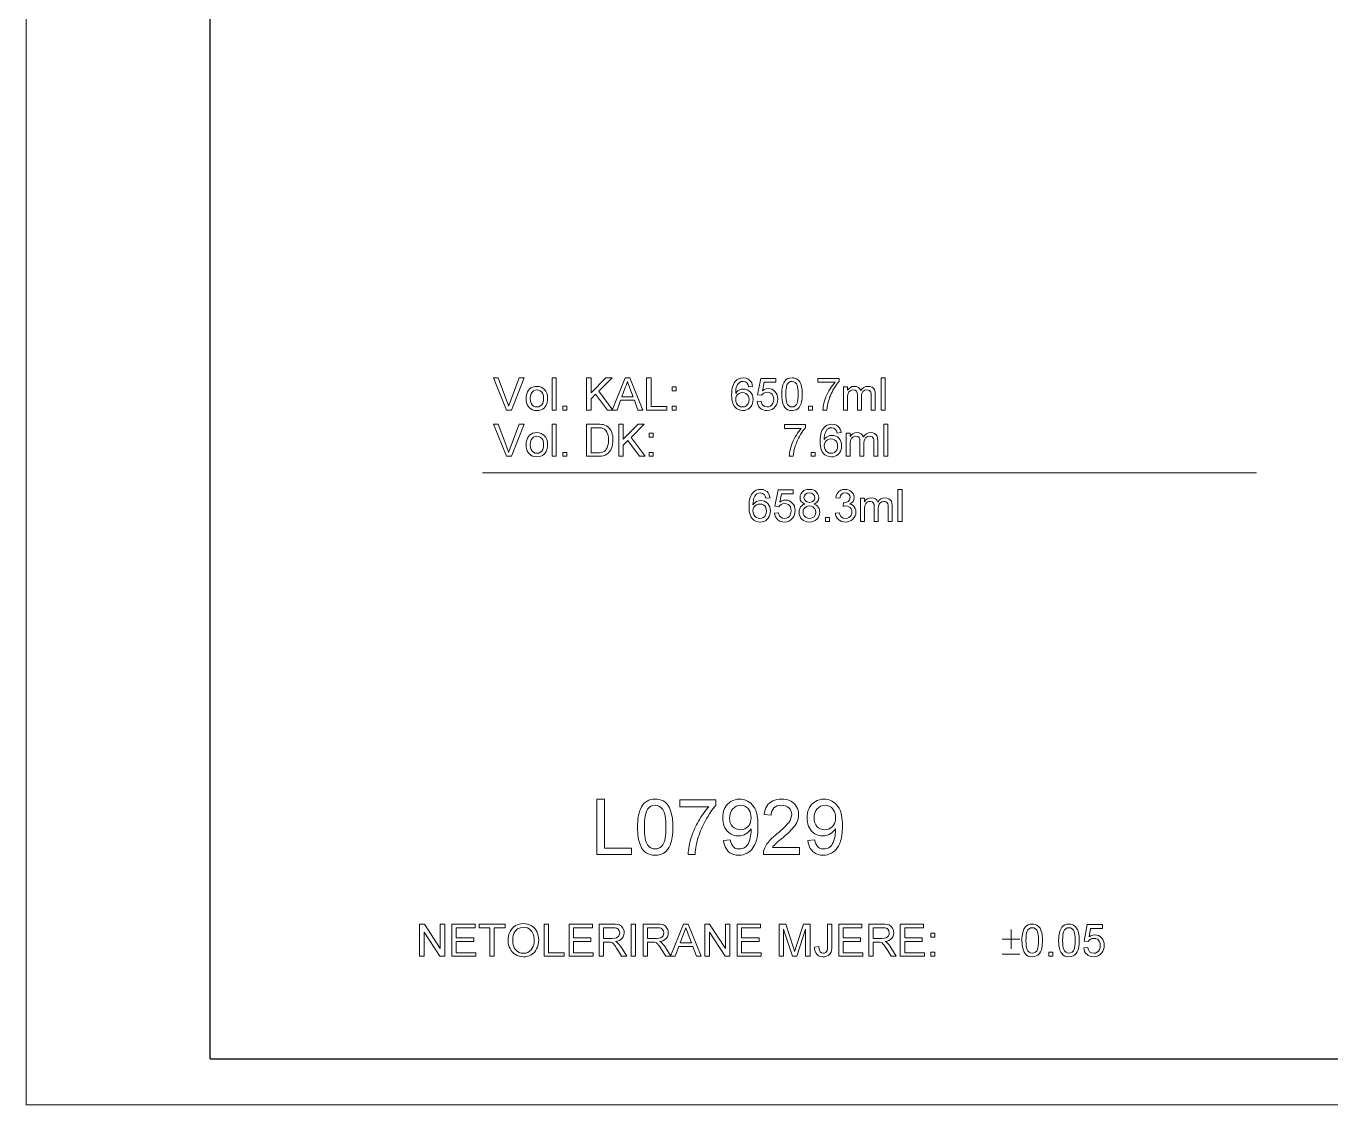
# Model space of a CAD drawing. Extents: x 0 to 297, y 0 to 420.
# Drawn here: x 0 to 141.7, y 0 to 117.2 of the extents above; entities that cross this region are included whole.
import ezdxf

# ---------------------------------------------------------------- set-up
doc = ezdxf.new("R2010")
doc.units = 0

msp = doc.modelspace()

# ---------------------------------------------------------------- linework, layer by layer
at = {"color": 7, "lineweight": 13}
for q in [(0, 420), (297, 0)]:
    msp.add_line((0, 0), q, dxfattribs=at)
at = {"color": 7, "lineweight": 30}
for q in [(20, 415), (292, 5)]:
    msp.add_line((20, 5), q, dxfattribs=at)
at = {"color": 7, "lineweight": 18}
msp.add_line((49.57, 68.64), (133.65, 68.64), dxfattribs=at)
at = {"color": 7, "lineweight": 13}
for points in [[(52.17, 75.47), (50.76, 78.97), (51.28, 78.97), (52.23, 76.45), (52.3, 76.26), (52.37, 76.07), (52.42, 75.89), (52.48, 76.07), (52.55, 76.26), (52.61, 76.45), (53.57, 78.97), (54.09, 78.97), (52.73, 75.47)], [(54.32, 76.74), (54.33, 77), (54.38, 77.24), (54.46, 77.44), (54.57, 77.62), (54.7, 77.77), (54.87, 77.89), (55.06, 77.98), (55.26, 78.03), (55.49, 78.05), (55.73, 78.03), (55.95, 77.96), (56.15, 77.86), (56.33, 77.71), (56.47, 77.52), (56.57, 77.31), (56.63, 77.05), (56.65, 76.77), (56.64, 76.54), (56.62, 76.34), (56.57, 76.16), (56.51, 76.01), (56.4, 75.84), (56.26, 75.69), (56.09, 75.58), (55.9, 75.49), (55.7, 75.44), (55.49, 75.42), (55.24, 75.44), (55.01, 75.51), (54.82, 75.61), (54.64, 75.76), (54.53, 75.91), (54.44, 76.08), (54.37, 76.27), (54.33, 76.49)], [(57.14, 75.47), (57.14, 78.97), (57.58, 78.97), (57.58, 75.47)], [(60.88, 75.47), (60.88, 78.97), (61.37, 78.97), (61.37, 77.35), (62.99, 78.97), (63.65, 78.97), (62.21, 77.53), (63.75, 75.47), (63.15, 75.47), (61.87, 77.19), (61.37, 76.69), (61.37, 75.47)], [(63.67, 75.47), (65.06, 78.97), (65.6, 78.97), (66.99, 75.47), (66.47, 75.47), (66.08, 76.54), (64.58, 76.54), (64.19, 75.47)], [(64.72, 76.93), (65.94, 76.93), (65.59, 77.87), (65.51, 78.08), (65.44, 78.27), (65.38, 78.44), (65.33, 78.58), (65.25, 78.37), (65.17, 78.15), (65.09, 77.94)], [(67.4, 75.47), (67.4, 78.97), (67.89, 78.97), (67.89, 75.86), (69.59, 75.86), (69.59, 75.47)], [(70.17, 77.56), (70.17, 78), (70.61, 78), (70.61, 77.56)], [(78.92, 78.05), (78.49, 78), (78.42, 78.23), (78.32, 78.39), (78.13, 78.53), (77.89, 78.58), (77.69, 78.56), (77.5, 78.48), (77.39, 78.37), (77.29, 78.24), (77.2, 78.08), (77.15, 77.93), (77.11, 77.75), (77.09, 77.54), (77.08, 77.29), (77.19, 77.44), (77.32, 77.55), (77.46, 77.64), (77.69, 77.73), (77.93, 77.76), (78.14, 77.74), (78.33, 77.68), (78.51, 77.58), (78.67, 77.44), (78.8, 77.27), (78.9, 77.08), (78.95, 76.86), (78.97, 76.62), (78.96, 76.41), (78.91, 76.2), (78.83, 76.01), (78.72, 75.83), (78.59, 75.69), (78.43, 75.57), (78.26, 75.49), (78.07, 75.44), (77.87, 75.42), (77.61, 75.45), (77.37, 75.52), (77.16, 75.64), (76.98, 75.82), (76.88, 75.96), (76.79, 76.13), (76.72, 76.34), (76.68, 76.57), (76.65, 76.82), (76.64, 77.11), (76.65, 77.39), (76.67, 77.64), (76.71, 77.87), (76.76, 78.08), (76.83, 78.27), (76.92, 78.43), (77.02, 78.57), (77.2, 78.75), (77.41, 78.87), (77.65, 78.95), (77.92, 78.97), (78.18, 78.94), (78.41, 78.86), (78.6, 78.73), (78.72, 78.59), (78.82, 78.43), (78.88, 78.25)], [(79.41, 76.4), (79.85, 76.44), (79.89, 76.25), (79.96, 76.09), (80.06, 75.97), (80.25, 75.85), (80.5, 75.81), (80.7, 75.84), (80.88, 75.91), (81.02, 76.04), (81.12, 76.21), (81.19, 76.41), (81.21, 76.64), (81.19, 76.87), (81.13, 77.05), (81.03, 77.21), (80.89, 77.32), (80.72, 77.39), (80.5, 77.42), (80.3, 77.39), (80.13, 77.32), (80, 77.21), (79.9, 77.08), (79.46, 77.13), (79.8, 78.92), (81.45, 78.92), (81.45, 78.49), (80.16, 78.49), (79.99, 77.58), (80.19, 77.71), (80.4, 77.78), (80.62, 77.81), (80.83, 77.79), (81.02, 77.73), (81.19, 77.63), (81.35, 77.49), (81.48, 77.32), (81.57, 77.12), (81.63, 76.91), (81.65, 76.67), (81.63, 76.44), (81.58, 76.23), (81.5, 76.03), (81.38, 75.85), (81.2, 75.66), (81, 75.53), (80.76, 75.45), (80.49, 75.42), (80.27, 75.44), (80.08, 75.49), (79.9, 75.57), (79.74, 75.69), (79.61, 75.83), (79.51, 76), (79.45, 76.19)], [(82.08, 77.2), (82.09, 77.43), (82.1, 77.65), (82.13, 77.85), (82.16, 78.04), (82.21, 78.2), (82.31, 78.44), (82.43, 78.63), (82.58, 78.78), (82.76, 78.89), (82.97, 78.95), (83.2, 78.97), (83.38, 78.96), (83.54, 78.92), (83.7, 78.86), (83.89, 78.72), (84.04, 78.54), (84.12, 78.38), (84.19, 78.21), (84.24, 78.02), (84.28, 77.85), (84.3, 77.66), (84.31, 77.44), (84.32, 77.2), (84.31, 76.96), (84.3, 76.74), (84.28, 76.54), (84.24, 76.36), (84.2, 76.2), (84.1, 75.96), (83.98, 75.77), (83.83, 75.62), (83.65, 75.51), (83.44, 75.45), (83.2, 75.42), (82.97, 75.44), (82.76, 75.51), (82.58, 75.61), (82.42, 75.76), (82.32, 75.93), (82.23, 76.12), (82.17, 76.35), (82.12, 76.6), (82.09, 76.88)], [(82.52, 77.2), (82.53, 76.88), (82.55, 76.61), (82.59, 76.38), (82.65, 76.21), (82.72, 76.08), (82.86, 75.93), (83.02, 75.84), (83.2, 75.81), (83.38, 75.84), (83.54, 75.93), (83.69, 76.08), (83.76, 76.21), (83.81, 76.38), (83.85, 76.61), (83.87, 76.88), (83.88, 77.2), (83.87, 77.51), (83.85, 77.78), (83.81, 78), (83.76, 78.18), (83.69, 78.31), (83.55, 78.46), (83.39, 78.55), (83.2, 78.58), (83.02, 78.56), (82.86, 78.48), (82.72, 78.34), (82.65, 78.2), (82.59, 78.01), (82.55, 77.78), (82.53, 77.51)], [(86.02, 78.49), (86.02, 78.92), (88.31, 78.92), (88.31, 78.57), (88.17, 78.42), (88.04, 78.25), (87.91, 78.06), (87.78, 77.85), (87.65, 77.63), (87.55, 77.43), (87.46, 77.23), (87.37, 77.03), (87.29, 76.83), (87.22, 76.63), (87.16, 76.43), (87.1, 76.2), (87.05, 75.97), (87.02, 75.73), (86.99, 75.47), (86.56, 75.47), (86.57, 75.64), (86.59, 75.83), (86.62, 76.02), (86.67, 76.24), (86.73, 76.46), (86.8, 76.69), (86.89, 76.92), (86.98, 77.14), (87.09, 77.36), (87.21, 77.58), (87.33, 77.79), (87.46, 77.98), (87.59, 78.16), (87.73, 78.33), (87.87, 78.49)], [(88.79, 75.47), (88.79, 78), (89.23, 78), (89.23, 77.62), (89.36, 77.79), (89.54, 77.93), (89.74, 78.02), (89.97, 78.05), (90.22, 78.02), (90.42, 77.93), (90.57, 77.78), (90.67, 77.59), (90.83, 77.79), (91.02, 77.93), (91.22, 78.02), (91.46, 78.05), (91.69, 78.03), (91.88, 77.96), (92.04, 77.84), (92.15, 77.68), (92.22, 77.46), (92.24, 77.2), (92.24, 75.47), (91.81, 75.47), (91.81, 77.05), (91.8, 77.26), (91.76, 77.41), (91.61, 77.59), (91.49, 77.64), (91.36, 77.66), (91.11, 77.62), (90.91, 77.48), (90.81, 77.34), (90.76, 77.16), (90.74, 76.92), (90.74, 75.47), (90.3, 75.47), (90.3, 77.1), (90.27, 77.34), (90.19, 77.52), (90.06, 77.62), (89.85, 77.66), (89.68, 77.64), (89.52, 77.57), (89.39, 77.45), (89.3, 77.29), (89.26, 77.15), (89.24, 76.98), (89.23, 76.77), (89.23, 75.47)], [(92.88, 75.47), (92.88, 78.97), (93.31, 78.97), (93.31, 75.47)], [(54.76, 76.74), (54.78, 76.45), (54.85, 76.22), (54.96, 76.04), (55.11, 75.91), (55.29, 75.84), (55.49, 75.81), (55.68, 75.84), (55.86, 75.92), (56.01, 76.04), (56.12, 76.23), (56.19, 76.46), (56.21, 76.75), (56.19, 77.03), (56.12, 77.25), (56.01, 77.43), (55.86, 77.56), (55.68, 77.63), (55.49, 77.66), (55.29, 77.63), (55.11, 77.56), (54.96, 77.43), (54.85, 77.25), (54.78, 77.02)], [(77.08, 76.63), (77.1, 76.42), (77.18, 76.22), (77.29, 76.04), (77.44, 75.92), (77.62, 75.84), (77.83, 75.81), (78.03, 75.84), (78.2, 75.91), (78.34, 76.03), (78.45, 76.19), (78.51, 76.38), (78.54, 76.61), (78.51, 76.83), (78.45, 77.01), (78.34, 77.16), (78.2, 77.28), (78.02, 77.35), (77.81, 77.37), (77.62, 77.35), (77.45, 77.28), (77.29, 77.16), (77.17, 77.01), (77.1, 76.84)], [(58.31, 75.47), (58.31, 75.91), (58.74, 75.91), (58.74, 75.47)], [(70.17, 75.47), (70.17, 75.91), (70.61, 75.91), (70.61, 75.47)], [(85, 75.47), (85, 75.91), (85.44, 75.91), (85.44, 75.47)], [(52.17, 70.45), (50.76, 73.95), (51.28, 73.95), (52.23, 71.43), (52.3, 71.23), (52.37, 71.04), (52.42, 70.86), (52.48, 71.05), (52.55, 71.24), (52.61, 71.43), (53.57, 73.95), (54.09, 73.95), (52.73, 70.45)], [(57.14, 70.45), (57.14, 73.95), (57.58, 73.95), (57.58, 70.45)], [(60.88, 70.45), (60.88, 73.95), (62.08, 73.95), (62.32, 73.94), (62.53, 73.92), (62.69, 73.9), (62.88, 73.84), (63.05, 73.75), (63.2, 73.65), (63.37, 73.48), (63.51, 73.28), (63.61, 73.05), (63.67, 72.86), (63.72, 72.66), (63.74, 72.44), (63.75, 72.22), (63.74, 71.96), (63.71, 71.72), (63.66, 71.51), (63.59, 71.32), (63.51, 71.15), (63.42, 71), (63.27, 70.82), (63.1, 70.68), (62.92, 70.58), (62.69, 70.51), (62.52, 70.47), (62.34, 70.45), (62.13, 70.45)], [(64.38, 70.45), (64.38, 73.95), (64.87, 73.95), (64.87, 72.33), (66.49, 73.95), (67.15, 73.95), (65.71, 72.5), (67.25, 70.45), (66.65, 70.45), (65.37, 72.16), (64.87, 71.66), (64.87, 70.45)], [(82.37, 73.46), (82.37, 73.9), (84.65, 73.9), (84.65, 73.54), (84.52, 73.39), (84.39, 73.22), (84.26, 73.03), (84.13, 72.83), (84, 72.6), (83.9, 72.41), (83.8, 72.21), (83.71, 72.01), (83.64, 71.81), (83.56, 71.6), (83.5, 71.4), (83.44, 71.18), (83.4, 70.94), (83.36, 70.7), (83.34, 70.45), (82.9, 70.45), (82.91, 70.62), (82.93, 70.8), (82.97, 71), (83.02, 71.21), (83.08, 71.44), (83.15, 71.67), (83.23, 71.89), (83.33, 72.12), (83.44, 72.34), (83.55, 72.55), (83.68, 72.76), (83.81, 72.96), (83.94, 73.14), (84.08, 73.31), (84.21, 73.46)], [(88.54, 73.02), (88.1, 72.97), (88.03, 73.21), (87.94, 73.36), (87.74, 73.51), (87.51, 73.56), (87.3, 73.53), (87.12, 73.45), (87, 73.35), (86.9, 73.21), (86.82, 73.05), (86.77, 72.9), (86.73, 72.72), (86.7, 72.51), (86.69, 72.27), (86.81, 72.41), (86.93, 72.53), (87.08, 72.62), (87.31, 72.7), (87.55, 72.73), (87.76, 72.71), (87.95, 72.65), (88.13, 72.55), (88.29, 72.41), (88.42, 72.24), (88.51, 72.05), (88.57, 71.84), (88.59, 71.6), (88.57, 71.38), (88.53, 71.18), (88.45, 70.98), (88.34, 70.81), (88.21, 70.66), (88.05, 70.55), (87.88, 70.47), (87.69, 70.41), (87.48, 70.4), (87.22, 70.42), (86.99, 70.5), (86.78, 70.62), (86.6, 70.79), (86.49, 70.94), (86.41, 71.11), (86.34, 71.31), (86.29, 71.54), (86.27, 71.8), (86.26, 72.08), (86.26, 72.36), (86.29, 72.61), (86.33, 72.85), (86.38, 73.06), (86.45, 73.24), (86.54, 73.41), (86.64, 73.55), (86.82, 73.72), (87.03, 73.85), (87.27, 73.92), (87.53, 73.95), (87.8, 73.92), (88.02, 73.84), (88.22, 73.7), (88.34, 73.57), (88.43, 73.41), (88.5, 73.23)], [(93.16, 70.45), (93.16, 73.95), (93.6, 73.95), (93.6, 70.45)], [(54.32, 71.71), (54.33, 71.97), (54.38, 72.21), (54.46, 72.42), (54.57, 72.6), (54.7, 72.74), (54.87, 72.87), (55.06, 72.95), (55.26, 73.01), (55.49, 73.02), (55.73, 73), (55.95, 72.94), (56.15, 72.83), (56.33, 72.68), (56.47, 72.5), (56.57, 72.28), (56.63, 72.03), (56.65, 71.75), (56.64, 71.52), (56.62, 71.31), (56.57, 71.14), (56.51, 70.98), (56.4, 70.81), (56.26, 70.67), (56.09, 70.55), (55.9, 70.47), (55.7, 70.42), (55.49, 70.4), (55.24, 70.42), (55.01, 70.48), (54.82, 70.59), (54.64, 70.74), (54.53, 70.88), (54.44, 71.05), (54.37, 71.25), (54.33, 71.47)], [(54.76, 71.71), (54.78, 71.43), (54.85, 71.2), (54.96, 71.02), (55.11, 70.89), (55.29, 70.81), (55.49, 70.79), (55.68, 70.81), (55.86, 70.89), (56.01, 71.02), (56.12, 71.2), (56.19, 71.44), (56.21, 71.72), (56.19, 72), (56.12, 72.23), (56.01, 72.4), (55.86, 72.53), (55.68, 72.61), (55.49, 72.63), (55.29, 72.61), (55.11, 72.53), (54.96, 72.4), (54.85, 72.23), (54.78, 71.99)], [(61.37, 70.84), (62.09, 70.84), (62.3, 70.84), (62.48, 70.86), (62.62, 70.9), (62.79, 70.98), (62.93, 71.09), (63.02, 71.21), (63.11, 71.36), (63.17, 71.54), (63.22, 71.74), (63.25, 71.97), (63.26, 72.22), (63.25, 72.49), (63.22, 72.72), (63.17, 72.92), (63.09, 73.08), (62.96, 73.26), (62.82, 73.39), (62.66, 73.48), (62.52, 73.53), (62.32, 73.55), (62.08, 73.56), (61.37, 73.56)], [(67.69, 72.54), (67.69, 72.97), (68.12, 72.97), (68.12, 72.54)], [(86.69, 71.61), (86.72, 71.39), (86.79, 71.19), (86.91, 71.02), (87.06, 70.89), (87.24, 70.81), (87.45, 70.79), (87.64, 70.81), (87.81, 70.88), (87.96, 71), (88.07, 71.16), (88.13, 71.35), (88.15, 71.58), (88.13, 71.8), (88.07, 71.99), (87.96, 72.14), (87.82, 72.25), (87.64, 72.32), (87.43, 72.34), (87.24, 72.32), (87.06, 72.25), (86.91, 72.14), (86.79, 71.99), (86.72, 71.81)], [(89.08, 70.45), (89.08, 72.97), (89.51, 72.97), (89.51, 72.59), (89.65, 72.77), (89.82, 72.91), (90.03, 72.99), (90.26, 73.02), (90.51, 72.99), (90.71, 72.9), (90.85, 72.76), (90.95, 72.56), (91.11, 72.76), (91.3, 72.91), (91.51, 72.99), (91.74, 73.02), (91.97, 73), (92.17, 72.93), (92.32, 72.82), (92.44, 72.65), (92.5, 72.44), (92.53, 72.18), (92.53, 70.45), (92.09, 70.45), (92.09, 72.02), (92.08, 72.24), (92.05, 72.39), (91.9, 72.57), (91.78, 72.62), (91.64, 72.63), (91.4, 72.59), (91.2, 72.46), (91.1, 72.32), (91.04, 72.13), (91.02, 71.9), (91.02, 70.45), (90.58, 70.45), (90.58, 72.07), (90.56, 72.32), (90.48, 72.49), (90.34, 72.6), (90.14, 72.63), (89.96, 72.61), (89.8, 72.54), (89.67, 72.42), (89.58, 72.26), (89.54, 72.13), (89.52, 71.95), (89.51, 71.74), (89.51, 70.45)], [(58.31, 70.45), (58.31, 70.88), (58.74, 70.88), (58.74, 70.45)], [(67.69, 70.45), (67.69, 70.88), (68.12, 70.88), (68.12, 70.45)], [(85.28, 70.45), (85.28, 70.88), (85.72, 70.88), (85.72, 70.45)], [(80.81, 65.94), (80.37, 65.89), (80.3, 66.12), (80.21, 66.28), (80.01, 66.43), (79.77, 66.47), (79.57, 66.45), (79.39, 66.37), (79.27, 66.26), (79.17, 66.13), (79.09, 65.97), (79.03, 65.82), (79, 65.64), (78.97, 65.43), (78.96, 65.18), (79.08, 65.33), (79.2, 65.44), (79.35, 65.53), (79.58, 65.62), (79.82, 65.65), (80.03, 65.63), (80.22, 65.57), (80.4, 65.47), (80.56, 65.33), (80.69, 65.16), (80.78, 64.97), (80.84, 64.75), (80.86, 64.51), (80.84, 64.3), (80.8, 64.09), (80.72, 63.9), (80.61, 63.72), (80.48, 63.58), (80.32, 63.46), (80.15, 63.38), (79.96, 63.33), (79.75, 63.31), (79.49, 63.34), (79.26, 63.41), (79.05, 63.53), (78.87, 63.71), (78.76, 63.85), (78.68, 64.02), (78.61, 64.23), (78.56, 64.46), (78.54, 64.71), (78.53, 65), (78.53, 65.28), (78.56, 65.53), (78.6, 65.76), (78.65, 65.97), (78.72, 66.16), (78.81, 66.32), (78.91, 66.46), (79.09, 66.64), (79.3, 66.76), (79.53, 66.84), (79.8, 66.86), (80.06, 66.84), (80.29, 66.75), (80.49, 66.62), (80.61, 66.48), (80.7, 66.33), (80.77, 66.14)], [(81.3, 64.29), (81.73, 64.33), (81.78, 64.14), (81.85, 63.98), (81.95, 63.86), (82.14, 63.74), (82.38, 63.7), (82.59, 63.73), (82.76, 63.8), (82.91, 63.93), (83.01, 64.1), (83.07, 64.3), (83.1, 64.54), (83.08, 64.76), (83.02, 64.95), (82.92, 65.1), (82.78, 65.22), (82.6, 65.28), (82.39, 65.31), (82.18, 65.28), (82.02, 65.21), (81.89, 65.1), (81.78, 64.97), (81.35, 65.02), (81.69, 66.81), (83.34, 66.81), (83.34, 66.38), (82.05, 66.38), (81.88, 65.47), (82.08, 65.6), (82.29, 65.67), (82.5, 65.7), (82.71, 65.68), (82.9, 65.62), (83.08, 65.52), (83.23, 65.38), (83.37, 65.21), (83.46, 65.02), (83.51, 64.8), (83.53, 64.56), (83.52, 64.33), (83.47, 64.12), (83.38, 63.92), (83.27, 63.74), (83.09, 63.55), (82.88, 63.42), (82.65, 63.34), (82.38, 63.31), (82.16, 63.33), (81.96, 63.38), (81.79, 63.46), (81.63, 63.58), (81.5, 63.72), (81.4, 63.89), (81.33, 64.08)], [(84.59, 65.27), (84.36, 65.39), (84.2, 65.55), (84.1, 65.74), (84.07, 65.97), (84.1, 66.21), (84.19, 66.42), (84.34, 66.61), (84.49, 66.72), (84.67, 66.8), (84.86, 66.85), (85.08, 66.86), (85.3, 66.85), (85.5, 66.8), (85.67, 66.72), (85.83, 66.6), (85.98, 66.41), (86.08, 66.2), (86.11, 65.96), (86.08, 65.74), (85.98, 65.54), (85.82, 65.39), (85.6, 65.27), (85.78, 65.19), (85.93, 65.07), (86.05, 64.93), (86.14, 64.77), (86.19, 64.58), (86.21, 64.37), (86.19, 64.16), (86.13, 63.96), (86.03, 63.78), (85.9, 63.62), (85.73, 63.49), (85.54, 63.39), (85.33, 63.33), (85.09, 63.31), (84.85, 63.33), (84.63, 63.39), (84.44, 63.49), (84.28, 63.62), (84.14, 63.78), (84.05, 63.97), (83.99, 64.17), (83.97, 64.39), (83.99, 64.6), (84.04, 64.79), (84.13, 64.96), (84.25, 65.09), (84.41, 65.2)], [(87.91, 64.29), (88.35, 64.33), (88.4, 64.13), (88.48, 63.97), (88.58, 63.85), (88.76, 63.74), (89.01, 63.7), (89.21, 63.73), (89.38, 63.79), (89.52, 63.91), (89.62, 64.05), (89.69, 64.22), (89.71, 64.41), (89.69, 64.59), (89.62, 64.74), (89.52, 64.88), (89.38, 64.98), (89.22, 65.04), (89.04, 65.06), (88.91, 65.05), (88.75, 65.02), (88.8, 65.4), (88.86, 65.4), (89.1, 65.43), (89.31, 65.54), (89.46, 65.71), (89.51, 65.96), (89.47, 66.16), (89.36, 66.33), (89.19, 66.44), (88.98, 66.47), (88.77, 66.44), (88.59, 66.33), (88.47, 66.15), (88.39, 65.89), (87.96, 65.94), (88.01, 66.15), (88.08, 66.33), (88.18, 66.49), (88.3, 66.62), (88.49, 66.76), (88.72, 66.84), (88.97, 66.86), (89.14, 66.85), (89.31, 66.81), (89.47, 66.74), (89.68, 66.6), (89.83, 66.41), (89.92, 66.19), (89.95, 65.96), (89.92, 65.75), (89.83, 65.55), (89.68, 65.39), (89.47, 65.26), (89.66, 65.2), (89.83, 65.1), (89.96, 64.97), (90.06, 64.8), (90.12, 64.62), (90.14, 64.4), (90.12, 64.18), (90.06, 63.98), (89.96, 63.8), (89.82, 63.63), (89.64, 63.49), (89.45, 63.39), (89.23, 63.33), (88.99, 63.31), (88.78, 63.33), (88.58, 63.38), (88.4, 63.47), (88.25, 63.58), (88.11, 63.73), (88.01, 63.9), (87.94, 64.08)], [(94.71, 63.36), (94.71, 66.86), (95.15, 66.86), (95.15, 63.36)], [(78.96, 64.52), (78.99, 64.31), (79.06, 64.11), (79.18, 63.93), (79.33, 63.81), (79.51, 63.73), (79.72, 63.7), (79.91, 63.73), (80.08, 63.8), (80.23, 63.92), (80.33, 64.08), (80.4, 64.27), (80.42, 64.5), (80.4, 64.72), (80.34, 64.9), (80.23, 65.06), (80.08, 65.17), (79.91, 65.24), (79.7, 65.26), (79.51, 65.24), (79.33, 65.17), (79.18, 65.06), (79.06, 64.91), (78.99, 64.73)], [(84.5, 65.98), (84.54, 65.77), (84.66, 65.6), (84.84, 65.49), (85.09, 65.45), (85.34, 65.49), (85.52, 65.6), (85.63, 65.76), (85.67, 65.95), (85.63, 66.16), (85.52, 66.32), (85.33, 66.44), (85.09, 66.47), (84.84, 66.44), (84.66, 66.33), (84.54, 66.17)], [(90.63, 63.36), (90.63, 65.89), (91.07, 65.89), (91.07, 65.51), (91.2, 65.68), (91.37, 65.82), (91.58, 65.91), (91.81, 65.94), (92.06, 65.91), (92.26, 65.82), (92.41, 65.67), (92.51, 65.48), (92.67, 65.68), (92.85, 65.82), (93.06, 65.91), (93.29, 65.94), (93.53, 65.92), (93.72, 65.85), (93.88, 65.73), (93.99, 65.57), (94.06, 65.36), (94.08, 65.09), (94.08, 63.36), (93.64, 63.36), (93.64, 64.94), (93.63, 65.15), (93.6, 65.3), (93.45, 65.48), (93.33, 65.53), (93.19, 65.55), (92.95, 65.51), (92.75, 65.38), (92.65, 65.24), (92.59, 65.05), (92.57, 64.81), (92.57, 63.36), (92.14, 63.36), (92.14, 64.99), (92.11, 65.23), (92.03, 65.41), (91.89, 65.51), (91.69, 65.55), (91.52, 65.53), (91.36, 65.46), (91.23, 65.34), (91.14, 65.18), (91.1, 65.04), (91.07, 64.87), (91.07, 64.66), (91.07, 63.36)], [(84.41, 64.39), (84.43, 64.22), (84.48, 64.05), (84.58, 63.9), (84.73, 63.79), (84.91, 63.73), (85.09, 63.7), (85.29, 63.72), (85.45, 63.79), (85.59, 63.89), (85.69, 64.03), (85.75, 64.19), (85.77, 64.38), (85.75, 64.56), (85.69, 64.73), (85.58, 64.87), (85.45, 64.98), (85.28, 65.04), (85.08, 65.06), (84.88, 65.04), (84.72, 64.98), (84.59, 64.87), (84.49, 64.73), (84.43, 64.57)], [(86.84, 63.36), (86.84, 63.8), (87.28, 63.8), (87.28, 63.36)], [(62, 27.21), (62, 33.21), (62.84, 33.21), (62.84, 27.88), (65.75, 27.88), (65.75, 27.21)], [(66.42, 30.17), (66.43, 30.46), (66.44, 30.74), (66.46, 31), (66.49, 31.25), (66.53, 31.48), (66.58, 31.69), (66.64, 31.89), (66.73, 32.14), (66.84, 32.37), (66.97, 32.57), (67.11, 32.74), (67.27, 32.88), (67.45, 33), (67.65, 33.09), (67.86, 33.16), (68.09, 33.2), (68.34, 33.21), (68.57, 33.2), (68.79, 33.16), (68.99, 33.1), (69.19, 33.02), (69.37, 32.91), (69.53, 32.78), (69.66, 32.63), (69.78, 32.46), (69.88, 32.27), (69.97, 32.06), (70.05, 31.83), (70.12, 31.58), (70.16, 31.39), (70.2, 31.19), (70.22, 30.96), (70.24, 30.72), (70.25, 30.45), (70.25, 30.17), (70.25, 29.88), (70.24, 29.6), (70.22, 29.34), (70.19, 29.09), (70.15, 28.87), (70.1, 28.65), (70.04, 28.45), (69.95, 28.2), (69.84, 27.98), (69.71, 27.78), (69.57, 27.6), (69.41, 27.46), (69.23, 27.34), (69.03, 27.25), (68.82, 27.18), (68.59, 27.14), (68.34, 27.13), (68.06, 27.14), (67.81, 27.19), (67.58, 27.27), (67.37, 27.38), (67.17, 27.53), (67, 27.7), (66.9, 27.85), (66.81, 28.02), (66.73, 28.2), (66.66, 28.39), (66.59, 28.6), (66.54, 28.83), (66.5, 29.07), (66.46, 29.32), (66.44, 29.59), (66.43, 29.87)], [(71, 32.38), (71, 33.13), (74.92, 33.13), (74.92, 32.52), (74.78, 32.36), (74.64, 32.19), (74.5, 32.01), (74.36, 31.81), (74.22, 31.6), (74.08, 31.38), (73.94, 31.15), (73.8, 30.91), (73.68, 30.68), (73.57, 30.46), (73.46, 30.23), (73.36, 30), (73.27, 29.78), (73.18, 29.55), (73.1, 29.31), (73.02, 29.08), (72.95, 28.85), (72.89, 28.63), (72.84, 28.41), (72.79, 28.18), (72.75, 27.95), (72.72, 27.71), (72.69, 27.46), (72.67, 27.21), (71.92, 27.21), (71.93, 27.42), (71.95, 27.64), (71.98, 27.87), (72.02, 28.11), (72.08, 28.36), (72.14, 28.63), (72.22, 28.91), (72.29, 29.13), (72.36, 29.35), (72.44, 29.56), (72.52, 29.78), (72.61, 29.99), (72.71, 30.2), (72.81, 30.41), (72.92, 30.62), (73.04, 30.82), (73.17, 31.05), (73.31, 31.27), (73.45, 31.47), (73.59, 31.67), (73.73, 31.86), (73.88, 32.04), (74.02, 32.22), (74.17, 32.38)], [(75.75, 28.71), (76.5, 28.8), (76.56, 28.55), (76.63, 28.34), (76.72, 28.17), (76.83, 28.03), (77, 27.9), (77.21, 27.82), (77.44, 27.8), (77.65, 27.81), (77.84, 27.86), (78.02, 27.94), (78.18, 28.05), (78.31, 28.17), (78.42, 28.32), (78.5, 28.5), (78.58, 28.72), (78.65, 28.98), (78.7, 29.19), (78.73, 29.41), (78.75, 29.63), (78.76, 29.85), (78.75, 30), (78.64, 29.83), (78.5, 29.68), (78.35, 29.55), (78.17, 29.43), (77.99, 29.33), (77.79, 29.27), (77.59, 29.23), (77.38, 29.21), (77.15, 29.23), (76.93, 29.27), (76.72, 29.35), (76.52, 29.45), (76.34, 29.59), (76.17, 29.75), (76.04, 29.92), (75.92, 30.09), (75.83, 30.28), (75.76, 30.48), (75.71, 30.7), (75.68, 30.93), (75.67, 31.18), (75.68, 31.43), (75.71, 31.67), (75.77, 31.9), (75.84, 32.11), (75.94, 32.31), (76.06, 32.49), (76.19, 32.65), (76.38, 32.82), (76.57, 32.96), (76.78, 33.07), (77.01, 33.15), (77.25, 33.2), (77.5, 33.21), (77.73, 33.2), (77.94, 33.16), (78.15, 33.1), (78.35, 33.01), (78.54, 32.9), (78.72, 32.76), (78.88, 32.61), (79.03, 32.43), (79.15, 32.23), (79.26, 32.01), (79.32, 31.83), (79.38, 31.63), (79.42, 31.42), (79.46, 31.18), (79.48, 30.92), (79.5, 30.63), (79.5, 30.33), (79.5, 30.05), (79.49, 29.79), (79.47, 29.54), (79.44, 29.3), (79.41, 29.08), (79.37, 28.88), (79.32, 28.69), (79.26, 28.51), (79.17, 28.3), (79.07, 28.1), (78.96, 27.92), (78.83, 27.75), (78.69, 27.61), (78.53, 27.48), (78.33, 27.35), (78.12, 27.26), (77.89, 27.18), (77.66, 27.14), (77.4, 27.13), (77.14, 27.14), (76.89, 27.19), (76.67, 27.28), (76.46, 27.39), (76.28, 27.54), (76.14, 27.69), (76.03, 27.86), (75.93, 28.04), (75.85, 28.25), (75.79, 28.47)], [(84, 27.96), (84, 27.21), (80.09, 27.21), (80.09, 27.39), (80.12, 27.57), (80.17, 27.74), (80.25, 27.94), (80.36, 28.15), (80.48, 28.35), (80.63, 28.54), (80.74, 28.68), (80.87, 28.82), (81.02, 28.96), (81.19, 29.11), (81.37, 29.27), (81.56, 29.43), (81.79, 29.63), (82, 29.81), (82.19, 29.99), (82.36, 30.15), (82.52, 30.31), (82.65, 30.45), (82.76, 30.58), (82.85, 30.69), (82.99, 30.91), (83.09, 31.13), (83.15, 31.35), (83.17, 31.56), (83.15, 31.76), (83.09, 31.94), (83, 32.11), (82.87, 32.26), (82.7, 32.38), (82.51, 32.47), (82.3, 32.53), (82.07, 32.55), (81.82, 32.53), (81.6, 32.47), (81.41, 32.38), (81.24, 32.26), (81.1, 32.1), (81, 31.92), (80.94, 31.7), (80.92, 31.46), (80.17, 31.55), (80.21, 31.81), (80.27, 32.04), (80.35, 32.26), (80.46, 32.46), (80.59, 32.63), (80.75, 32.79), (80.92, 32.92), (81.12, 33.02), (81.33, 33.11), (81.56, 33.16), (81.81, 33.2), (82.08, 33.21), (82.36, 33.2), (82.61, 33.16), (82.84, 33.09), (83.06, 33), (83.25, 32.88), (83.43, 32.74), (83.58, 32.57), (83.7, 32.39), (83.8, 32.2), (83.87, 32), (83.91, 31.78), (83.92, 31.55), (83.91, 31.32), (83.86, 31.08), (83.79, 30.85), (83.71, 30.68), (83.61, 30.5), (83.49, 30.31), (83.34, 30.12), (83.23, 29.99), (83.08, 29.84), (82.92, 29.67), (82.73, 29.49), (82.51, 29.3), (82.27, 29.09), (82.02, 28.88), (81.82, 28.71), (81.64, 28.56), (81.51, 28.44), (81.41, 28.35), (81.28, 28.22), (81.16, 28.09), (81.07, 27.96)], [(84.92, 28.71), (85.67, 28.8), (85.72, 28.55), (85.79, 28.34), (85.88, 28.17), (85.99, 28.03), (86.17, 27.9), (86.37, 27.82), (86.61, 27.8), (86.81, 27.81), (87.01, 27.86), (87.19, 27.94), (87.35, 28.05), (87.48, 28.17), (87.58, 28.32), (87.67, 28.5), (87.75, 28.72), (87.82, 28.98), (87.87, 29.19), (87.9, 29.41), (87.92, 29.63), (87.92, 29.85), (87.92, 30), (87.81, 29.83), (87.67, 29.68), (87.52, 29.55), (87.34, 29.43), (87.15, 29.33), (86.96, 29.27), (86.76, 29.23), (86.54, 29.21), (86.31, 29.23), (86.09, 29.27), (85.88, 29.35), (85.69, 29.45), (85.5, 29.59), (85.33, 29.75), (85.2, 29.92), (85.09, 30.09), (85, 30.28), (84.93, 30.48), (84.88, 30.7), (84.85, 30.93), (84.84, 31.18), (84.85, 31.43), (84.88, 31.67), (84.93, 31.9), (85.01, 32.11), (85.1, 32.31), (85.22, 32.49), (85.36, 32.65), (85.54, 32.82), (85.74, 32.96), (85.95, 33.07), (86.18, 33.15), (86.42, 33.2), (86.67, 33.21), (86.89, 33.2), (87.11, 33.16), (87.32, 33.1), (87.52, 33.01), (87.71, 32.9), (87.89, 32.76), (88.05, 32.61), (88.19, 32.43), (88.32, 32.23), (88.43, 32.01), (88.49, 31.83), (88.55, 31.63), (88.59, 31.42), (88.63, 31.18), (88.65, 30.92), (88.67, 30.63), (88.67, 30.33), (88.67, 30.05), (88.66, 29.79), (88.64, 29.54), (88.61, 29.3), (88.58, 29.08), (88.53, 28.88), (88.48, 28.69), (88.43, 28.51), (88.34, 28.3), (88.24, 28.1), (88.12, 27.92), (88, 27.75), (87.85, 27.61), (87.7, 27.48), (87.5, 27.35), (87.29, 27.26), (87.06, 27.18), (86.82, 27.14), (86.57, 27.13), (86.3, 27.14), (86.06, 27.19), (85.83, 27.28), (85.63, 27.39), (85.45, 27.54), (85.31, 27.69), (85.19, 27.86), (85.1, 28.04), (85.02, 28.25), (84.96, 28.47)], [(67.17, 30.17), (67.18, 29.82), (67.19, 29.5), (67.22, 29.21), (67.26, 28.95), (67.3, 28.73), (67.36, 28.54), (67.43, 28.38), (67.51, 28.25), (67.69, 28.05), (67.88, 27.91), (68.1, 27.82), (68.34, 27.8), (68.57, 27.82), (68.79, 27.91), (68.99, 28.05), (69.17, 28.25), (69.25, 28.38), (69.32, 28.54), (69.37, 28.73), (69.42, 28.96), (69.46, 29.21), (69.48, 29.5), (69.5, 29.82), (69.5, 30.17), (69.5, 30.51), (69.48, 30.83), (69.46, 31.11), (69.42, 31.36), (69.38, 31.59), (69.32, 31.78), (69.25, 31.94), (69.18, 32.07), (69, 32.28), (68.8, 32.43), (68.58, 32.52), (68.33, 32.55), (68.09, 32.52), (67.88, 32.44), (67.69, 32.31), (67.52, 32.13), (67.44, 31.98), (67.37, 31.81), (67.31, 31.61), (67.26, 31.37), (67.22, 31.12), (67.19, 30.83), (67.18, 30.51)], [(78.75, 31.2), (78.74, 31.44), (78.7, 31.65), (78.64, 31.85), (78.55, 32.03), (78.44, 32.18), (78.27, 32.34), (78.08, 32.45), (77.86, 32.52), (77.62, 32.55), (77.37, 32.52), (77.14, 32.45), (76.94, 32.32), (76.76, 32.15), (76.64, 31.99), (76.54, 31.8), (76.48, 31.6), (76.43, 31.38), (76.42, 31.14), (76.44, 30.87), (76.5, 30.63), (76.6, 30.42), (76.74, 30.23), (76.91, 30.08), (77.12, 29.97), (77.35, 29.9), (77.6, 29.88), (77.84, 29.9), (78.06, 29.97), (78.26, 30.08), (78.43, 30.23), (78.55, 30.38), (78.64, 30.55), (78.7, 30.74), (78.74, 30.96)], [(87.92, 31.2), (87.91, 31.44), (87.87, 31.65), (87.81, 31.85), (87.72, 32.03), (87.61, 32.18), (87.44, 32.34), (87.25, 32.45), (87.03, 32.52), (86.79, 32.55), (86.54, 32.52), (86.31, 32.45), (86.11, 32.32), (85.93, 32.15), (85.8, 31.99), (85.71, 31.8), (85.64, 31.6), (85.6, 31.38), (85.59, 31.14), (85.61, 30.87), (85.67, 30.63), (85.77, 30.42), (85.91, 30.23), (86.08, 30.08), (86.28, 29.97), (86.51, 29.9), (86.77, 29.88), (87.01, 29.9), (87.23, 29.97), (87.42, 30.08), (87.6, 30.23), (87.71, 30.38), (87.8, 30.55), (87.87, 30.74), (87.91, 30.96)], [(42.75, 16.14), (42.75, 19.64), (43.26, 19.64), (44.98, 17), (44.98, 19.64), (45.47, 19.64), (45.47, 16.14), (44.95, 16.14), (43.23, 18.78), (43.23, 16.14)], [(46.25, 16.14), (46.25, 19.64), (48.77, 19.64), (48.77, 19.25), (46.73, 19.25), (46.73, 18.13), (48.63, 18.13), (48.63, 17.74), (46.73, 17.74), (46.73, 16.53), (48.87, 16.53), (48.87, 16.14)], [(50.38, 16.14), (50.38, 19.25), (49.21, 19.25), (49.21, 19.64), (52.03, 19.64), (52.03, 19.25), (50.86, 19.25), (50.86, 16.14)], [(52.37, 17.84), (52.38, 18.12), (52.42, 18.38), (52.49, 18.61), (52.58, 18.83), (52.69, 19.02), (52.83, 19.2), (52.99, 19.35), (53.17, 19.47), (53.36, 19.57), (53.57, 19.63), (53.79, 19.67), (54.03, 19.69), (54.26, 19.67), (54.48, 19.63), (54.69, 19.56), (54.89, 19.46), (55.07, 19.33), (55.23, 19.18), (55.36, 19.01), (55.47, 18.82), (55.56, 18.6), (55.63, 18.38), (55.66, 18.14), (55.68, 17.88), (55.66, 17.63), (55.62, 17.38), (55.56, 17.15), (55.46, 16.94), (55.35, 16.74), (55.21, 16.57), (55.05, 16.43), (54.86, 16.31), (54.66, 16.21), (54.46, 16.14), (54.25, 16.1), (54.02, 16.09), (53.79, 16.11), (53.56, 16.15), (53.35, 16.22), (53.15, 16.33), (52.97, 16.46), (52.81, 16.61), (52.68, 16.78), (52.57, 16.98), (52.48, 17.18), (52.42, 17.4), (52.38, 17.62)], [(52.86, 17.84), (52.87, 17.6), (52.91, 17.37), (52.98, 17.18), (53.07, 17), (53.19, 16.84), (53.37, 16.68), (53.56, 16.57), (53.78, 16.5), (54.02, 16.48), (54.27, 16.5), (54.49, 16.57), (54.68, 16.69), (54.86, 16.85), (54.98, 17.01), (55.07, 17.19), (55.14, 17.4), (55.18, 17.63), (55.19, 17.89), (55.18, 18.09), (55.16, 18.29), (55.11, 18.47), (55.05, 18.63), (54.94, 18.83), (54.8, 18.99), (54.64, 19.12), (54.45, 19.22), (54.25, 19.28), (54.03, 19.3), (53.8, 19.28), (53.58, 19.21), (53.38, 19.11), (53.2, 18.96), (53.08, 18.81), (52.98, 18.62), (52.91, 18.4), (52.87, 18.13)], [(56.26, 16.14), (56.26, 19.64), (56.75, 19.64), (56.75, 16.53), (58.45, 16.53), (58.45, 16.14)], [(58.98, 16.14), (58.98, 19.64), (61.51, 19.64), (61.51, 19.25), (59.47, 19.25), (59.47, 18.13), (61.36, 18.13), (61.36, 17.74), (59.47, 17.74), (59.47, 16.53), (61.61, 16.53), (61.61, 16.14)], [(62.24, 16.14), (62.24, 19.64), (63.77, 19.64), (64.04, 19.63), (64.27, 19.6), (64.45, 19.55), (64.66, 19.42), (64.82, 19.21), (64.9, 19.05), (64.95, 18.88), (64.96, 18.69), (64.94, 18.46), (64.86, 18.25), (64.73, 18.07), (64.6, 17.95), (64.44, 17.86), (64.24, 17.79), (64.02, 17.74), (64.17, 17.66), (64.29, 17.57), (64.41, 17.43), (64.54, 17.28), (64.66, 17.1), (65.24, 16.14), (64.68, 16.14), (64.23, 16.87), (64.11, 17.07), (64.01, 17.23), (63.91, 17.36), (63.8, 17.5), (63.69, 17.59), (63.49, 17.68), (63.24, 17.69), (62.73, 17.69), (62.73, 16.14)], [(62.73, 18.08), (63.68, 18.08), (63.95, 18.1), (64.14, 18.15), (64.29, 18.24), (64.39, 18.36), (64.45, 18.51), (64.48, 18.68), (64.43, 18.91), (64.31, 19.09), (64.18, 19.18), (64, 19.23), (63.79, 19.25), (62.73, 19.25)], [(65.72, 16.14), (65.72, 19.64), (66.21, 19.64), (66.21, 16.14)], [(67.04, 16.14), (67.04, 19.64), (68.57, 19.64), (68.84, 19.63), (69.07, 19.6), (69.25, 19.55), (69.46, 19.42), (69.62, 19.21), (69.7, 19.05), (69.74, 18.88), (69.76, 18.69), (69.73, 18.46), (69.66, 18.25), (69.53, 18.07), (69.4, 17.95), (69.23, 17.86), (69.04, 17.79), (68.81, 17.74), (68.97, 17.66), (69.08, 17.57), (69.21, 17.43), (69.34, 17.28), (69.45, 17.1), (70.04, 16.14), (69.48, 16.14), (69.03, 16.87), (68.91, 17.07), (68.8, 17.23), (68.71, 17.36), (68.59, 17.5), (68.49, 17.59), (68.28, 17.68), (68.04, 17.69), (67.52, 17.69), (67.52, 16.14)], [(67.52, 18.08), (68.48, 18.08), (68.74, 18.1), (68.94, 18.15), (69.08, 18.24), (69.19, 18.36), (69.25, 18.51), (69.27, 18.68), (69.23, 18.91), (69.11, 19.09), (68.98, 19.18), (68.8, 19.23), (68.58, 19.25), (67.52, 19.25)], [(70.01, 16.14), (71.4, 19.64), (71.93, 19.64), (73.32, 16.14), (72.81, 16.14), (72.41, 17.21), (70.91, 17.21), (70.52, 16.14)], [(71.06, 17.6), (72.27, 17.6), (71.92, 18.54), (71.85, 18.75), (71.78, 18.94), (71.72, 19.11), (71.66, 19.25), (71.59, 19.04), (71.51, 18.82), (71.43, 18.6)], [(73.74, 16.14), (73.74, 19.64), (74.25, 19.64), (75.97, 17), (75.97, 19.64), (76.46, 19.64), (76.46, 16.14), (75.94, 16.14), (74.22, 18.78), (74.22, 16.14)], [(77.24, 16.14), (77.24, 19.64), (79.76, 19.64), (79.76, 19.25), (77.72, 19.25), (77.72, 18.13), (79.62, 18.13), (79.62, 17.74), (77.72, 17.74), (77.72, 16.53), (79.86, 16.53), (79.86, 16.14)], [(81.81, 16.14), (81.81, 19.64), (82.53, 19.64), (83.32, 17.18), (83.39, 16.97), (83.44, 16.79), (83.48, 16.66), (83.53, 16.81), (83.59, 16.99), (83.66, 17.22), (84.45, 19.64), (85.16, 19.64), (85.16, 16.14), (84.67, 16.14), (84.67, 19.1), (83.72, 16.14), (83.24, 16.14), (82.29, 19.1), (82.29, 16.14)], [(85.65, 17.15), (86.13, 17.21), (86.15, 16.96), (86.2, 16.77), (86.27, 16.63), (86.41, 16.52), (86.59, 16.48), (86.74, 16.5), (86.86, 16.56), (86.95, 16.65), (87.01, 16.78), (87.05, 16.96), (87.06, 17.22), (87.06, 19.64), (87.54, 19.64), (87.54, 17.26), (87.53, 16.99), (87.5, 16.77), (87.44, 16.58), (87.3, 16.37), (87.11, 16.22), (86.95, 16.15), (86.77, 16.1), (86.57, 16.09), (86.29, 16.12), (86.06, 16.21), (85.88, 16.36), (85.77, 16.51), (85.7, 16.69), (85.66, 16.9)], [(88.27, 16.14), (88.27, 19.64), (90.8, 19.64), (90.8, 19.25), (88.76, 19.25), (88.76, 18.13), (90.65, 18.13), (90.65, 17.74), (88.76, 17.74), (88.76, 16.53), (90.9, 16.53), (90.9, 16.14)], [(91.53, 16.14), (91.53, 19.64), (93.06, 19.64), (93.33, 19.63), (93.56, 19.6), (93.74, 19.55), (93.95, 19.42), (94.11, 19.21), (94.19, 19.05), (94.24, 18.88), (94.25, 18.69), (94.23, 18.46), (94.15, 18.25), (94.02, 18.07), (93.89, 17.95), (93.73, 17.86), (93.53, 17.79), (93.31, 17.74), (93.46, 17.66), (93.58, 17.57), (93.7, 17.43), (93.83, 17.28), (93.95, 17.1), (94.53, 16.14), (93.97, 16.14), (93.52, 16.87), (93.4, 17.07), (93.3, 17.23), (93.2, 17.36), (93.08, 17.5), (92.98, 17.59), (92.78, 17.68), (92.53, 17.69), (92.01, 17.69), (92.01, 16.14)], [(92.01, 18.08), (92.97, 18.08), (93.24, 18.1), (93.43, 18.15), (93.58, 18.24), (93.68, 18.36), (93.74, 18.51), (93.76, 18.68), (93.72, 18.91), (93.6, 19.09), (93.47, 19.18), (93.29, 19.23), (93.08, 19.25), (92.01, 19.25)], [(94.96, 16.14), (94.96, 19.64), (97.49, 19.64), (97.49, 19.25), (95.45, 19.25), (95.45, 18.13), (97.35, 18.13), (97.35, 17.74), (95.45, 17.74), (95.45, 16.53), (97.59, 16.53), (97.59, 16.14)], [(98.27, 18.23), (98.27, 18.67), (98.71, 18.67), (98.71, 18.23)], [(108.18, 17.86), (108.18, 18.1), (108.2, 18.32), (108.22, 18.52), (108.26, 18.7), (108.3, 18.87), (108.4, 19.1), (108.52, 19.3), (108.67, 19.45), (108.85, 19.55), (109.06, 19.62), (109.29, 19.64), (109.47, 19.63), (109.64, 19.59), (109.79, 19.53), (109.99, 19.39), (110.14, 19.2), (110.21, 19.05), (110.28, 18.88), (110.34, 18.69), (110.37, 18.52), (110.39, 18.33), (110.41, 18.11), (110.41, 17.86), (110.41, 17.63), (110.39, 17.41), (110.37, 17.21), (110.33, 17.03), (110.29, 16.86), (110.19, 16.63), (110.07, 16.43), (109.92, 16.28), (109.74, 16.18), (109.53, 16.11), (109.29, 16.09), (109.06, 16.11), (108.85, 16.17), (108.67, 16.28), (108.52, 16.43), (108.41, 16.59), (108.33, 16.79), (108.26, 17.01), (108.21, 17.27), (108.19, 17.55)], [(108.61, 17.86), (108.62, 17.55), (108.65, 17.27), (108.68, 17.05), (108.74, 16.87), (108.81, 16.74), (108.95, 16.6), (109.11, 16.51), (109.29, 16.48), (109.48, 16.51), (109.64, 16.6), (109.78, 16.74), (109.85, 16.87), (109.9, 17.05), (109.94, 17.28), (109.97, 17.55), (109.98, 17.86), (109.97, 18.18), (109.94, 18.44), (109.91, 18.67), (109.85, 18.84), (109.79, 18.98), (109.65, 19.13), (109.48, 19.22), (109.29, 19.25), (109.11, 19.22), (108.95, 19.14), (108.82, 19.01), (108.74, 18.86), (108.69, 18.68), (108.65, 18.45), (108.62, 18.18)], [(112.16, 17.86), (112.17, 18.1), (112.18, 18.32), (112.21, 18.52), (112.24, 18.7), (112.29, 18.87), (112.39, 19.1), (112.51, 19.3), (112.66, 19.45), (112.84, 19.55), (113.05, 19.62), (113.28, 19.64), (113.46, 19.63), (113.62, 19.59), (113.78, 19.53), (113.97, 19.39), (114.12, 19.2), (114.2, 19.05), (114.27, 18.88), (114.32, 18.69), (114.36, 18.52), (114.38, 18.33), (114.39, 18.11), (114.4, 17.86), (114.39, 17.63), (114.38, 17.41), (114.35, 17.21), (114.32, 17.03), (114.28, 16.86), (114.18, 16.63), (114.06, 16.43), (113.9, 16.28), (113.73, 16.18), (113.52, 16.11), (113.28, 16.09), (113.05, 16.11), (112.84, 16.17), (112.66, 16.28), (112.5, 16.43), (112.4, 16.59), (112.31, 16.79), (112.25, 17.01), (112.2, 17.27), (112.17, 17.55)], [(112.6, 17.86), (112.61, 17.55), (112.63, 17.27), (112.67, 17.05), (112.73, 16.87), (112.8, 16.74), (112.94, 16.6), (113.1, 16.51), (113.28, 16.48), (113.46, 16.51), (113.62, 16.6), (113.77, 16.74), (113.84, 16.87), (113.89, 17.05), (113.93, 17.28), (113.95, 17.55), (113.96, 17.86), (113.95, 18.18), (113.93, 18.44), (113.89, 18.67), (113.84, 18.84), (113.77, 18.98), (113.63, 19.13), (113.47, 19.22), (113.28, 19.25), (113.1, 19.22), (112.94, 19.14), (112.8, 19.01), (112.73, 18.86), (112.67, 18.68), (112.63, 18.45), (112.61, 18.18)], [(114.89, 17.06), (115.32, 17.11), (115.37, 16.92), (115.44, 16.76), (115.53, 16.64), (115.73, 16.52), (115.97, 16.48), (116.18, 16.5), (116.35, 16.58), (116.49, 16.71), (116.6, 16.88), (116.66, 17.08), (116.68, 17.31), (116.66, 17.53), (116.6, 17.72), (116.51, 17.88), (116.37, 17.99), (116.19, 18.06), (115.97, 18.08), (115.77, 18.06), (115.61, 17.99), (115.48, 17.88), (115.37, 17.74), (114.93, 17.79), (115.27, 19.59), (116.93, 19.59), (116.93, 19.15), (115.63, 19.15), (115.47, 18.25), (115.67, 18.37), (115.88, 18.45), (116.09, 18.47), (116.3, 18.45), (116.49, 18.39), (116.67, 18.29), (116.82, 18.15), (116.95, 17.98), (117.05, 17.79), (117.1, 17.58), (117.12, 17.34), (117.1, 17.11), (117.05, 16.89), (116.97, 16.7), (116.85, 16.52), (116.68, 16.33), (116.47, 16.2), (116.23, 16.12), (115.97, 16.09), (115.75, 16.11), (115.55, 16.16), (115.37, 16.24), (115.22, 16.36), (115.09, 16.5), (114.99, 16.67), (114.92, 16.85)], [(98.27, 16.14), (98.27, 16.58), (98.71, 16.58), (98.71, 16.14)], [(111.09, 16.14), (111.09, 16.58), (111.53, 16.58), (111.53, 16.14)]]:
    msp.add_lwpolyline(points, close=True, dxfattribs=at)
for points in [[(106.99, 16.96), (106.99, 19.06)], [(106.04, 18.01), (107.93, 18.01)], [(106.04, 16.37), (107.93, 16.37)]]:
    msp.add_lwpolyline(points, dxfattribs=at)

doc.saveas('drawing.dxf')
